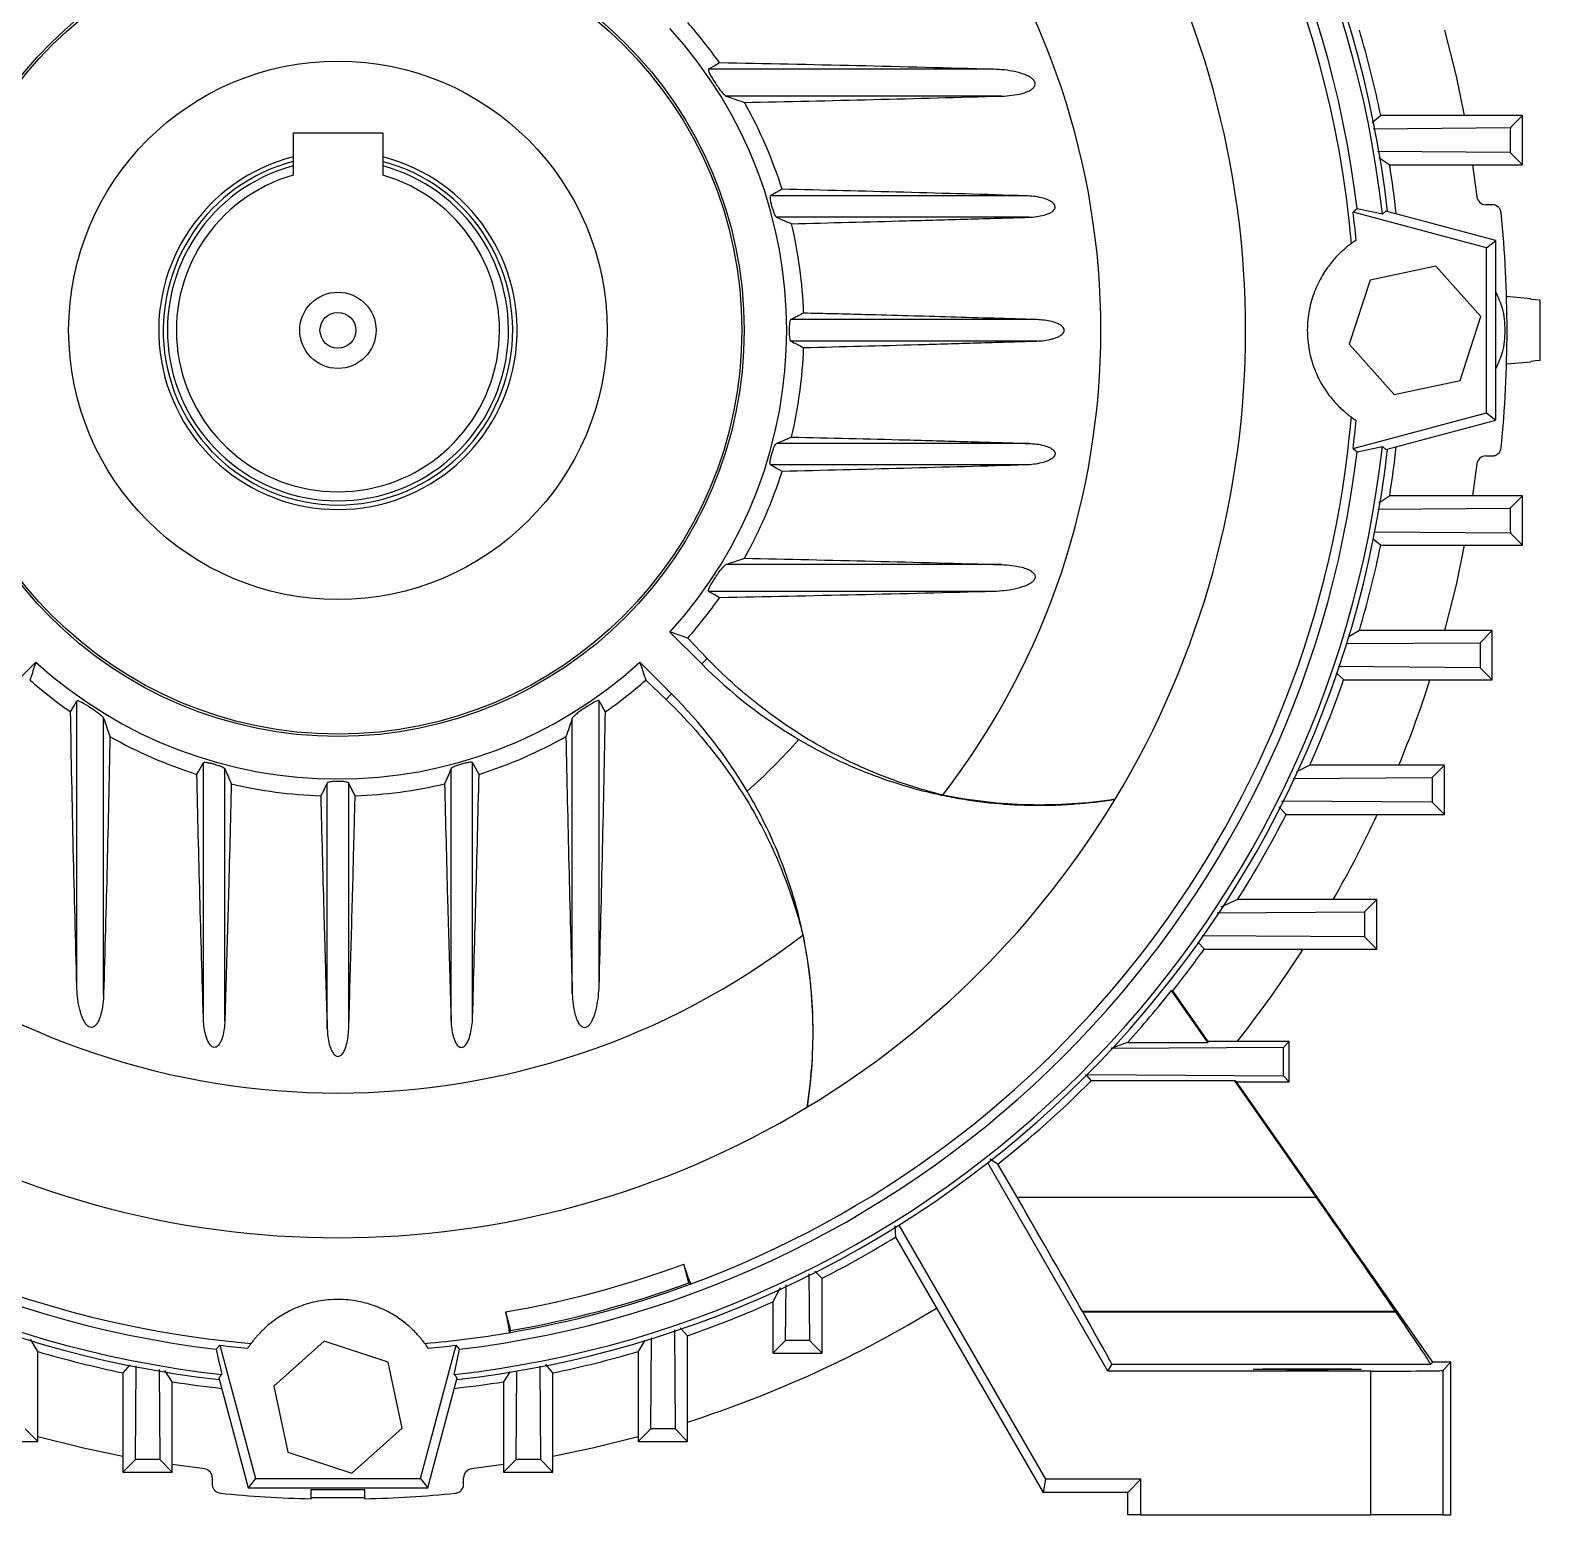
# Model space of a CAD drawing. Extents: x 49 to 1992, y 36 to 1202.
# Drawn here: x 808.8 to 977, y 460.3 to 625.8 of the extents above; entities that cross this region are included whole.
import ezdxf

# ---------------------------------------------------------------- set-up
doc = ezdxf.new("R2010")
doc.units = 0
doc.layers.get('0').update_dxf_attribs({"linetype": 'CONTINUOUS'})

msp = doc.modelspace()

# ---------------------------------------------------------------- linework, layer by layer
at = {"color": 7, "linetype": 'CONTINUOUS'}
for p, q in [((916.13, 621.44), (884.35, 621.44)), ((917, 618.45), (886.29, 618.45)), ((959.24, 616.3), (958.28, 615.47)), ((975.03, 616.3), (959.24, 616.3)), ((973.68, 614.94), (975.03, 616.3)), ((975.03, 610.8), (975.03, 616.3)), ((838.06, 614.35), (848.06, 614.35)), ((838.06, 614.35), (838.06, 609.64)), ((848.06, 614.35), (848.06, 609.64)), ((958.4, 614.82), (973.68, 614.94)), ((973.67, 612.16), (958.88, 612.27)), ((959.01, 611.61), (960.24, 610.8)), ((960.24, 610.8), (975.03, 610.8)), ((969.47, 610.8), (969.94, 607.23)), ((973.67, 612.16), (975.03, 610.8)), ((919.69, 607.34), (891.24, 607.34)), ((956.62, 605.9), (956.17, 605.52)), ((971.01, 601.54), (956.17, 605.52)), ((959.81, 605.63), (959.42, 605.3)), ((972.06, 602.35), (959.81, 605.63)), ((971.66, 606.35), (970.94, 606.35)), ((920.02, 604.95), (891.92, 604.95)), ((971.01, 601.54), (972.06, 602.35)), ((972.06, 582.35), (972.06, 602.35)), ((971.01, 583.15), (971.01, 601.54)), ((965.39, 599.48), (958.05, 597.93)), ((970.41, 593.9), (965.39, 599.48)), ((958.05, 597.93), (955.72, 590.8)), ((975.96, 595.86), (973.26, 596.1)), ((973.26, 596.1), (973.26, 595.96)), ((975.96, 595.86), (975.96, 595.8)), ((976.96, 595.71), (976.96, 588.98)), ((968.08, 586.76), (970.41, 593.9)), ((920.91, 593.54), (893.51, 593.54)), ((920.91, 591.15), (893.51, 591.15)), ((955.72, 590.8), (960.73, 585.21)), ((973.26, 588.6), (975.96, 588.83)), ((973.26, 588.74), (973.26, 588.6)), ((975.96, 588.89), (975.96, 588.83)), ((960.73, 585.21), (968.08, 586.76)), ((956.17, 579.17), (971.01, 583.15)), ((959.81, 579.06), (972.06, 582.35)), ((971.01, 583.15), (972.06, 582.35)), ((920.02, 579.74), (891.92, 579.74)), ((956.17, 579.17), (956.62, 578.79)), ((959.42, 579.39), (959.81, 579.06)), ((919.69, 577.35), (891.24, 577.35)), ((969.94, 577.46), (969.47, 573.9)), ((970.94, 578.35), (971.66, 578.35)), ((960.24, 573.9), (959.01, 573.09)), ((975.03, 573.9), (960.24, 573.9)), ((973.67, 572.53), (975.03, 573.9)), ((975.03, 568.4), (975.03, 573.9)), ((958.92, 572.42), (973.67, 572.53)), ((958.41, 569.11), (959.24, 568.4)), ((973.68, 569.76), (958.55, 569.87)), ((973.68, 569.76), (975.03, 568.4)), ((959.24, 568.4), (975.03, 568.4)), ((917, 566.24), (886.29, 566.24)), ((916.13, 563.25), (884.35, 563.25)), ((880.05, 558.71), (883.59, 555.17)), ((956.87, 558.9), (955.6, 558.15)), ((971.66, 558.9), (956.87, 558.9)), ((970.3, 557.53), (971.66, 558.9)), ((971.66, 553.4), (971.66, 558.9)), ((884.21, 555.79), (882.04, 558.06)), ((955.42, 557.43), (970.3, 557.53)), ((809.42, 555.36), (805.89, 551.82)), ((880.24, 551.82), (876.7, 555.36)), ((883.59, 555.17), (884.21, 555.79)), ((877.35, 553.36), (879.62, 551.2)), ((954.26, 554.19), (955.11, 553.4)), ((970.3, 554.75), (954.51, 554.87)), ((955.11, 553.4), (971.66, 553.4)), ((970.3, 554.75), (971.66, 553.4)), ((880.24, 551.82), (879.62, 551.2)), ((813.97, 519.28), (813.97, 551.06)), ((872.16, 519.28), (872.16, 551.06)), ((816.96, 518.41), (816.96, 549.11)), ((869.17, 518.41), (869.17, 549.11)), ((828.07, 515.72), (828.07, 544.17)), ((830.46, 515.39), (830.46, 543.49)), ((855.67, 515.39), (855.67, 543.49)), ((858.06, 515.72), (858.06, 544.17)), ((951.34, 543.9), (949.86, 543.13)), ((966.34, 543.9), (951.34, 543.9)), ((964.97, 542.53), (966.34, 543.9)), ((966.34, 538.4), (966.34, 543.9)), ((841.87, 514.5), (841.87, 541.9)), ((844.26, 514.5), (844.26, 541.9)), ((949.5, 542.42), (964.97, 542.53)), ((947.88, 539.23), (948.7, 538.4)), ((964.98, 539.75), (948.2, 539.87)), ((948.7, 538.4), (966.34, 538.4)), ((964.98, 539.75), (966.34, 538.4)), ((943.29, 528.9), (941.43, 528.07)), ((958.8, 528.9), (943.29, 528.9)), ((957.43, 527.53), (958.8, 528.9)), ((958.8, 523.4), (958.8, 528.9)), ((941.01, 527.42), (957.43, 527.53)), ((957.44, 524.75), (939.34, 524.87)), ((957.44, 524.75), (958.8, 523.4)), ((938.88, 524.16), (939.59, 523.4)), ((939.59, 523.4), (958.8, 523.4)), ((936.08, 518.74), (935.93, 518.77)), ((939.98, 512.99), (935.93, 518.77)), ((940.03, 513.1), (936.08, 518.74)), ((931.04, 512.99), (939.98, 512.99)), ((939.98, 512.99), (940.03, 513.1)), ((949.05, 513.1), (940.03, 513.1)), ((948.4, 512.44), (949.05, 513.1)), ((949.05, 508.6), (949.05, 513.1)), ((948.4, 512.44), (929.33, 512.3)), ((948.4, 509.25), (948.4, 512.44)), ((926.56, 509.41), (948.4, 509.25)), ((942.98, 508.7), (926.97, 508.7)), ((943.18, 508.6), (942.98, 508.7)), ((952.06, 495.73), (942.98, 508.7)), ((943.18, 508.6), (949.05, 508.6)), ((965.06, 477.35), (943.18, 508.6)), ((948.4, 509.25), (949.05, 508.6)), ((928.85, 476.36), (915.45, 499.56)), ((916.58, 499.43), (915.7, 499.98)), ((918.72, 495.73), (916.58, 499.43)), ((918.72, 495.73), (952.06, 495.73)), ((905.11, 492.55), (905.19, 491.3)), ((905.19, 491.3), (921.62, 462.85)), ((905.56, 492.63), (921.9, 464.32)), ((882.16, 486.2), (881.6, 488.28)), ((882.16, 486.2), (882.41, 486.07)), ((895.54, 487.19), (895.59, 479.77)), ((897.01, 486.7), (896.2, 487.51)), ((897.01, 478.35), (897.01, 486.7)), ((892.33, 485.65), (891.51, 484.07)), ((892.94, 479.78), (892.98, 485.97)), ((861.72, 482.96), (862.28, 480.88)), ((891.51, 484.07), (891.51, 478.35)), ((926.03, 482.97), (926.01, 483)), ((960.89, 483), (926.01, 483)), ((926.03, 482.97), (960.91, 482.97)), ((960.89, 483), (960.91, 482.97)), ((882.01, 480.3), (881.18, 481.19)), ((809.61, 478.54), (808.8, 479.91)), ((841.51, 479.69), (835.93, 474.68)), ((848.65, 477.36), (841.51, 479.69)), ((862.28, 480.88), (862.12, 480.64)), ((877.26, 479.81), (876.51, 478.54)), ((877.91, 469.93), (877.98, 480.07)), ((880.54, 480.96), (880.62, 469.92)), ((882.01, 468.53), (882.01, 480.3)), ((892.94, 479.78), (891.51, 478.35)), ((895.59, 479.77), (897.01, 478.35)), ((809.61, 468.53), (809.61, 478.54)), ((829.89, 479.24), (829.5, 478.79)), ((829.89, 479.24), (833.87, 464.39)), ((852.26, 464.39), (856.23, 479.24)), ((856.62, 478.79), (856.23, 479.24)), ((876.51, 478.54), (876.51, 468.53)), ((891.51, 478.35), (897.01, 478.35)), ((819.89, 477.07), (819.11, 476.17)), ((819.11, 476.17), (819.11, 465.1)), ((820.51, 466.5), (820.58, 476.96)), ((823.14, 476.54), (823.21, 466.5)), ((824.61, 475.17), (823.78, 476.43)), ((830.11, 475.98), (829.78, 475.6)), ((850.2, 470.02), (848.65, 477.36)), ((856.35, 475.6), (856.01, 475.98)), ((862.26, 476.3), (861.51, 475.17)), ((862.91, 466.5), (862.98, 476.39)), ((865.54, 476.93), (865.62, 466.5)), ((867.01, 476.17), (866.22, 477.09)), ((867.01, 465.1), (867.01, 476.17)), ((928.85, 476.36), (929.28, 477.11)), ((958.15, 476.36), (928.85, 476.36)), ((964.79, 477.11), (929.28, 477.11)), ((958.15, 460.35), (958.15, 476.36)), ((964.79, 477.11), (965.06, 477.35)), ((967.06, 477.35), (965.06, 477.35)), ((966.15, 476.43), (967.06, 477.35)), ((966.15, 476.43), (966.15, 460.35)), ((967.06, 460.35), (967.06, 477.35)), ((824.61, 465.1), (824.61, 475.17)), ((829.78, 475.6), (833.06, 463.35)), ((835.93, 474.68), (837.48, 467.33)), ((853.06, 463.35), (856.35, 475.6)), ((861.51, 475.17), (861.51, 465.1)), ((808.21, 469.93), (809.61, 468.53)), ((844.61, 465), (850.2, 470.02)), ((877.91, 469.93), (876.51, 468.53)), ((880.62, 469.92), (882.01, 468.53)), ((804.11, 468.53), (809.61, 468.53)), ((876.51, 468.53), (882.01, 468.53)), ((820.51, 466.5), (819.11, 465.1)), ((823.21, 466.5), (824.61, 465.1)), ((828.18, 465.47), (824.61, 465.94)), ((837.48, 467.33), (844.61, 465)), ((861.51, 465.94), (857.95, 465.47)), ((862.91, 466.5), (861.51, 465.1)), ((865.62, 466.5), (867.01, 465.1)), ((819.11, 465.1), (824.61, 465.1)), ((829.06, 464.47), (829.06, 463.75)), ((833.87, 464.39), (833.06, 463.35)), ((833.87, 464.39), (852.26, 464.39)), ((852.26, 464.39), (853.06, 463.35)), ((857.06, 463.75), (857.06, 464.47)), ((861.51, 465.1), (867.01, 465.1)), ((921.9, 464.32), (921.62, 462.85)), ((932.53, 464.32), (921.9, 464.32)), ((932.53, 464.32), (931.06, 462.85)), ((932.53, 460.35), (932.53, 464.32)), ((833.06, 463.35), (853.06, 463.35)), ((840.06, 463.15), (846.06, 463.15)), ((840.06, 462.13), (840.06, 463.15)), ((846.06, 462.13), (846.06, 463.15)), ((931.06, 462.85), (921.62, 462.85)), ((931.06, 460.35), (931.06, 462.85)), ((932.53, 460.35), (931.06, 460.35)), ((932.53, 460.35), (958.15, 460.35)), ((966.15, 460.35), (958.15, 460.35)), ((966.15, 460.35), (967.06, 460.35))]:
    msp.add_line(p, q, dxfattribs=at)
at = {"color": 7, "linetype": 'CONTINUOUS', "flags": 128}
for points in [[(966.35, 625.8), (967.63, 620.69), (968.55, 616.3)], [(885.58, 622.14), (884.96, 621.79), (884.35, 621.44)], [(892.54, 608.07), (892.22, 607.88), (891.89, 607.7), (891.24, 607.34)], [(976.96, 595.71), (976.47, 595.75), (975.96, 595.8)], [(976.96, 588.98), (976.47, 588.94), (975.96, 588.89)], [(892.54, 576.63), (892.22, 576.81), (891.89, 576.99), (891.24, 577.35)], [(968.55, 568.4), (967.63, 564), (966.35, 558.9)], [(885.58, 562.55), (884.96, 562.9), (884.35, 563.25)], [(813.27, 549.83), (813.62, 550.45), (813.97, 551.06)], [(872.86, 549.83), (872.51, 550.45), (872.16, 551.06)], [(827.34, 542.87), (827.52, 543.19), (827.7, 543.52), (828.07, 544.17)], [(858.78, 542.87), (858.6, 543.19), (858.42, 543.52), (858.06, 544.17)], [(926.34, 509.41), (926.49, 509.25), (926.97, 508.7)], [(819.11, 466.86), (814.72, 467.78), (809.61, 469.05)], [(876.51, 469.05), (871.41, 467.78), (867.01, 466.86)]]:
    msp.add_lwpolyline(points, dxfattribs=at)
at = {"color": 7, "linetype": 'CONTINUOUS'}
for radius in [45.26, 45, 30, 4.25, 2]:
    msp.add_circle((843.06, 592.35), radius, dxfattribs=at)
for centre, radius, start, end in [((843.06, 592.35), 117.68, 96.4559, 173.5441), ((843.06, 592.35), 117.08, 96.3514, 173.6486), ((843.06, 592.35), 117.08, 6.3514, 83.6486), ((843.06, 592.35), 117.68, 6.4559, 83.5441), ((843.06, 592.35), 114.36, 96.8084, 173.1916), ((843.06, 592.35), 113.32, 4.9002, 85.0998), ((843.06, 592.35), 114.36, 6.8084, 83.1916), ((843.06, 592.35), 101.13, 328.8855, 31.1145), ((843.06, 592.35), 85, 322.456, 37.544), ((843.06, 592.35), 50, 317.7154, 42.2846), ((843.06, 592.35), 51.92, 35.0225, 41.3342), ((843.06, 592.35), 118.62, 11.6483, 16.3791), ((843.06, 592.35), 51.92, 17.6242, 29.2947), ((843.06, 592.35), 19.97, 104.496, 75.504), ((843.06, 592.35), 19.47, 104.8767, 74.8322), ((843.06, 592.35), 19, 105.2575, 74.7425), ((843.06, 592.35), 118.62, 6.2781, 8.948), ((843.06, 592.35), 18, 106.1276, 73.8724), ((970.94, 607.35), 1, 186.6904, 270), ((843.06, 592.35), 113.87, 5.059, 6.6429), ((843.06, 592.35), 51.92, 2.1156, 13.2308), ((843.06, 592.35), 130.25, 354.2274, 5.7726), ((843.06, 592.35), 51.92, 346.7692, 357.8844), ((843.06, 592.35), 113.32, 184.9002, 265.0998), ((843.06, 592.35), 113.32, 290.3164, 355.0998), ((843.06, 592.35), 113.87, 353.3571, 354.941), ((843.06, 592.35), 117.68, 186.4559, 263.5441), ((843.06, 592.35), 117.08, 186.3514, 263.6486), ((843.06, 592.35), 114.36, 186.8084, 263.1916), ((843.06, 592.35), 117.08, 276.3514, 353.6486), ((843.06, 592.35), 117.68, 276.4559, 353.5441), ((843.06, 592.35), 114.36, 276.8084, 353.1916), ((843.06, 592.35), 118.62, 351.052, 353.7219), ((970.94, 577.35), 1, 90, 173.3096), ((843.06, 592.35), 51.92, 330.7053, 342.3758), ((843.06, 592.35), 118.62, 343.6209, 348.3517), ((843.06, 592.35), 51.92, 318.6658, 324.9775), ((843.06, 592.35), 50, 227.7154, 312.2846), ((922.57, 594.15), 55.13, 225, 239.3006), ((843.06, 592.35), 51.92, 228.6658, 234.9775), ((843.06, 592.35), 51.92, 305.0225, 311.3342), ((843.06, 592.35), 118.62, 335.8928, 340.8309), ((843.06, 592.35), 127.75, 337.7124, 342.2483), ((841.25, 512.84), 55.13, 30.6994, 45), ((843.06, 592.35), 51.92, 240.7053, 252.3758), ((843.06, 592.35), 51.92, 287.6242, 299.2947), ((843.06, 592.35), 68.68, 311.5968, 318.4032), ((843.06, 592.35), 51.92, 256.7692, 267.8844), ((843.06, 592.35), 51.92, 272.1156, 283.2308), ((843.06, 592.35), 101.13, 301.1145, 328.8855), ((843.06, 592.35), 118.62, 327.663, 332.9472), ((843.06, 592.35), 127.75, 330.2199, 335.0195), ((843.06, 592.35), 85, 232.456, 307.544), ((843.06, 592.35), 118.62, 321.6437, 324.4605), ((843.06, 592.35), 127.75, 321.6581, 327.335), ((843.06, 592.35), 118.48, 317.9509, 321.611), ((843.06, 592.35), 118.48, 308.3531, 315.0913), ((843.06, 592.35), 101.13, 238.8855, 301.1145), ((843.06, 592.35), 118.62, 297.0528, 301.5855), ((843.06, 592.35), 110.97, 279.6791, 290.3209), ((843.06, 592.35), 113.32, 279.6836, 290.3164), ((843.06, 592.35), 113.11, 279.7802, 290.2198), ((843.06, 592.35), 118.62, 289.1691, 294.1072), ((843.06, 592.35), 127.75, 287.7517, 301.4722), ((843.06, 592.35), 113.32, 274.9002, 279.6836), ((843.06, 592.35), 118.62, 253.6209, 258.3517), ((843.06, 592.35), 113.87, 263.3571, 264.941), ((843.06, 592.35), 113.87, 275.059, 276.6429), ((843.06, 592.35), 118.62, 281.6483, 286.3791), ((843.06, 592.35), 118.62, 261.052, 263.7219), ((843.06, 592.35), 118.62, 276.2781, 278.948), ((828.06, 464.47), 1, 0, 83.3096), ((858.06, 464.47), 1, 96.6904, 180), ((843.06, 592.35), 130.25, 264.2274, 268.6802), ((843.06, 592.35), 130.25, 271.3198, 275.7726)]:
    msp.add_arc(centre, radius, start, end, dxfattribs=at)
for centre, major_axis, ratio, start_param, end_param in [((918.54, 495.73), (-10.39, 18), 0.007558, 3.922627, 4.708025), ((951.77, 495.73), (-12.61, 18), 0.010723, 3.919482, 4.70488), ((917.73, 497.11), (-11.55, 20), 0.007558, 3.145956, 3.922627), ((950.79, 497.11), (-14.01, 20), 0.010723, 3.14281, 3.919482), ((958.15, 476.43), (8, 0), 0.008727, 4.712389, 6.274459)]:
    msp.add_ellipse(centre, major_axis=major_axis, ratio=ratio, start_param=start_param, end_param=end_param, dxfattribs=at)
msp.add_ellipse((951.06, 476.57), major_axis=(6, 0), ratio=0.008727, dxfattribs=at)
for points, knots in [([(884.35, 621.44), (884.33, 621.43), (884.33, 621.41), (884.33, 621.35), (884.33, 621.31), (884.36, 621.22), (884.38, 621.16), (884.44, 621.03), (884.47, 620.96), (884.67, 620.59), (884.89, 620.23), (885.23, 619.71), (885.34, 619.54), (885.57, 619.23), (885.68, 619.08), (885.9, 618.81), (886, 618.7), (886.13, 618.57), (886.17, 618.53), (886.24, 618.48), (886.27, 618.46), (886.29, 618.45)], [0, 0, 0, 0, 0.0625, 0.0625, 0.125, 0.125, 0.1875, 0.1875, 0.25, 0.25, 0.5, 0.5, 0.625, 0.625, 0.75, 0.75, 0.875, 0.875, 0.9375, 0.9375, 1, 1, 1, 1]), ([(916.13, 621.44), (911.05, 621.58), (905.97, 621.71), (895.79, 621.95), (890.69, 622.05), (885.58, 622.14)], [0, 0, 0, 0, 0.5, 0.5, 1, 1, 1, 1]), ([(917, 618.45), (917.38, 618.46), (917.77, 618.49), (918.53, 618.59), (918.9, 618.65), (919.46, 618.8), (919.64, 618.86), (920.01, 619.01), (920.18, 619.09), (920.42, 619.26), (920.5, 619.32), (920.63, 619.47), (920.69, 619.55), (920.75, 619.74), (920.76, 619.85), (920.71, 620.05), (920.65, 620.14), (920.53, 620.29), (920.45, 620.36), (920.29, 620.49), (920.21, 620.54), (919.95, 620.69), (919.77, 620.77), (919.22, 620.99), (918.84, 621.09), (918.07, 621.26), (917.69, 621.32), (916.91, 621.4), (916.52, 621.43), (916.13, 621.44)], [0, 0, 0, 0, 0.125, 0.125, 0.25, 0.25, 0.3125, 0.3125, 0.375, 0.375, 0.40625, 0.40625, 0.4375, 0.4375, 0.46875, 0.46875, 0.5, 0.5, 0.53125, 0.53125, 0.5625, 0.5625, 0.625, 0.625, 0.75, 0.75, 0.875, 0.875, 1, 1, 1, 1]), ([(886.29, 618.45), (886.64, 618.34), (886.98, 618.22), (887.32, 618.1), (887.66, 617.98), (888, 617.87), (888.34, 617.75)], [0, 0, 0, 0, 0.004148633, 0.004148633, 0.004148633, 0.008297319, 0.008297319, 0.008297319, 0.008297319]), ([(888.34, 617.75), (893.13, 617.84), (897.91, 617.95), (907.46, 618.19), (912.23, 618.32), (917, 618.45)], [0, 0, 0, 0, 0.5, 0.5, 1, 1, 1, 1]), ([(891.24, 607.34), (891.22, 607.33), (891.2, 607.29), (891.19, 607.15), (891.2, 607.05), (891.23, 606.83), (891.26, 606.69), (891.32, 606.41), (891.36, 606.27), (891.44, 605.97), (891.49, 605.83), (891.58, 605.56), (891.63, 605.44), (891.77, 605.12), (891.86, 604.98), (891.92, 604.95)], [0, 0, 0, 0, 0.125, 0.125, 0.25, 0.25, 0.375, 0.375, 0.5, 0.5, 0.625, 0.625, 0.75, 0.75, 1, 1, 1, 1]), ([(919.69, 607.34), (915.17, 607.48), (910.65, 607.61), (901.6, 607.85), (897.07, 607.96), (892.54, 608.07)], [0, 0, 0, 0, 0.5, 0.5, 1, 1, 1, 1]), ([(920.02, 604.95), (920.31, 604.96), (920.6, 604.98), (921.17, 605.06), (921.45, 605.11), (921.87, 605.22), (922, 605.27), (922.28, 605.37), (922.41, 605.43), (922.6, 605.55), (922.66, 605.59), (922.77, 605.69), (922.83, 605.74), (922.91, 605.86), (922.95, 605.93), (922.98, 606.08), (922.97, 606.16), (922.92, 606.31), (922.88, 606.38), (922.78, 606.49), (922.73, 606.55), (922.55, 606.69), (922.42, 606.76), (922.01, 606.96), (921.73, 607.05), (921.16, 607.19), (920.87, 607.24), (920.28, 607.31), (919.99, 607.33), (919.69, 607.34)], [0, 0, 0, 0, 0.125, 0.125, 0.25, 0.25, 0.3125, 0.3125, 0.375, 0.375, 0.40625, 0.40625, 0.4375, 0.4375, 0.46875, 0.46875, 0.5, 0.5, 0.53125, 0.53125, 0.5625, 0.5625, 0.625, 0.625, 0.75, 0.75, 0.875, 0.875, 1, 1, 1, 1]), ([(972.65, 605.45), (972.64, 605.57), (972.6, 605.69), (972.49, 605.91), (972.42, 606.01), (972.15, 606.25), (971.9, 606.35), (971.66, 606.35)], [0, 0, 0, 0, 0.25, 0.25, 0.5, 0.5, 1, 1, 1, 1]), ([(891.92, 604.95), (892.2, 604.83), (892.48, 604.71), (892.76, 604.59), (892.9, 604.53), (893.04, 604.47), (893.18, 604.41), (893.32, 604.35), (893.46, 604.29), (893.6, 604.23)], [0, 0, 0, 0, 0.004234963, 0.004234963, 0.004234963, 0.006352448, 0.006352448, 0.006352448, 0.008469934, 0.008469934, 0.008469934, 0.008469934]), ([(893.6, 604.23), (895.73, 604.28), (897.86, 604.33), (899.98, 604.39), (902.11, 604.44), (904.24, 604.5), (906.36, 604.56), (908.64, 604.62), (910.92, 604.68), (913.19, 604.75), (915.47, 604.81), (917.74, 604.88), (920.02, 604.95)], [0, 0, 0, 0, 0.00660195, 0.00660195, 0.00660195, 0.01320391, 0.01320391, 0.01320391, 0.02026936, 0.02026936, 0.02026936, 0.02733484, 0.02733484, 0.02733484, 0.02733484]), ([(955.97, 602.03), (955.93, 602), (955.85, 601.94), (955.6, 601.75), (955.44, 601.62), (955.13, 601.35), (955.02, 601.25), (954.78, 601.03), (954.65, 600.91), (954.38, 600.64), (954.24, 600.49), (953.95, 600.16), (953.8, 599.97), (953.33, 599.38), (953.01, 598.93), (952.55, 598.15), (952.4, 597.87), (952.12, 597.28), (951.99, 596.98), (951.74, 596.34), (951.63, 596.01), (951.43, 595.32), (951.35, 594.96), (951.14, 593.88), (951.06, 593.13), (951.06, 591.61), (951.13, 590.86), (951.33, 589.77), (951.42, 589.41), (951.62, 588.72), (951.73, 588.39), (951.97, 587.75), (952.11, 587.44), (952.39, 586.85), (952.54, 586.57), (952.84, 586.05), (953, 585.8), (953.31, 585.34), (953.47, 585.13), (953.94, 584.53), (954.24, 584.21), (954.65, 583.79), (954.77, 583.67), (955.01, 583.44), (955.13, 583.34), (955.43, 583.08), (955.6, 582.95), (955.85, 582.75), (955.93, 582.69), (955.97, 582.67)], [0, 0, 0, 0, 0.0625, 0.0625, 0.125, 0.125, 0.15625, 0.15625, 0.1875, 0.1875, 0.21875, 0.21875, 0.25, 0.25, 0.3125, 0.3125, 0.34375, 0.34375, 0.375, 0.375, 0.40625, 0.40625, 0.4375, 0.4375, 0.5, 0.5, 0.5625, 0.5625, 0.59375, 0.59375, 0.625, 0.625, 0.65625, 0.65625, 0.6875, 0.6875, 0.71875, 0.71875, 0.75, 0.75, 0.8125, 0.8125, 0.84375, 0.84375, 0.875, 0.875, 0.9375, 0.9375, 1, 1, 1, 1]), ([(972.06, 596.6), (972.32, 596.01), (972.92, 594.66), (973.14, 592.35), (972.92, 590.03), (972.32, 588.68), (972.06, 588.1)], [0, 0, 0, 0, 0.218005, 0.5, 0.781995, 1, 1, 1, 1]), ([(894.94, 594.26), (894.7, 594.14), (894.47, 594.02), (894.23, 593.9), (893.99, 593.78), (893.75, 593.66), (893.51, 593.54)], [0, 0, 0, 0, 0.004206289, 0.004206289, 0.004206289, 0.00841258, 0.00841258, 0.00841258, 0.00841258]), ([(920.91, 593.54), (919.31, 593.59), (917.72, 593.64), (916.13, 593.69), (914.53, 593.73), (912.94, 593.78), (911.35, 593.83), (909.75, 593.87), (908.16, 593.92), (906.57, 593.96), (904.97, 594), (903.38, 594.05), (901.79, 594.09), (899.51, 594.15), (897.22, 594.21), (894.94, 594.26)], [0, 0, 0, 0, 0.00495025, 0.00495025, 0.00495025, 0.00990049, 0.00990049, 0.00990049, 0.01485074, 0.01485074, 0.01485074, 0.01980098, 0.01980098, 0.01980098, 0.02688879, 0.02688879, 0.02688879, 0.02688879]), ([(893.51, 593.54), (893.48, 593.53), (893.46, 593.49), (893.41, 593.36), (893.39, 593.27), (893.36, 593.05), (893.35, 592.92), (893.33, 592.65), (893.33, 592.5), (893.33, 592.2), (893.33, 592.05), (893.35, 591.77), (893.36, 591.64), (893.39, 591.42), (893.41, 591.33), (893.46, 591.2), (893.48, 591.16), (893.51, 591.15)], [0, 0, 0, 0, 0.125, 0.125, 0.25, 0.25, 0.375, 0.375, 0.5, 0.5, 0.625, 0.625, 0.75, 0.75, 0.875, 0.875, 1, 1, 1, 1]), ([(920.91, 591.15), (921.2, 591.16), (921.48, 591.18), (922.05, 591.26), (922.33, 591.31), (922.75, 591.42), (922.88, 591.46), (923.16, 591.56), (923.29, 591.62), (923.55, 591.76), (923.67, 591.84), (923.83, 592), (923.88, 592.06), (923.95, 592.19), (923.97, 592.26), (923.97, 592.42), (923.95, 592.49), (923.89, 592.63), (923.84, 592.69), (923.69, 592.85), (923.56, 592.93), (923.18, 593.14), (922.9, 593.24), (922.34, 593.39), (922.06, 593.44), (921.48, 593.51), (921.2, 593.53), (920.91, 593.54)], [0, 0, 0, 0, 0.125, 0.125, 0.25, 0.25, 0.3125, 0.3125, 0.375, 0.375, 0.4375, 0.4375, 0.46875, 0.46875, 0.5, 0.5, 0.53125, 0.53125, 0.5625, 0.5625, 0.625, 0.625, 0.75, 0.75, 0.875, 0.875, 1, 1, 1, 1]), ([(893.51, 591.15), (893.75, 591.03), (893.99, 590.91), (894.23, 590.79), (894.47, 590.67), (894.7, 590.55), (894.94, 590.43)], [0, 0, 0, 0, 0.004206289, 0.004206289, 0.004206289, 0.00841258, 0.00841258, 0.00841258, 0.00841258]), ([(894.94, 590.43), (897.07, 590.48), (899.19, 590.54), (901.32, 590.59), (903.44, 590.65), (905.57, 590.7), (907.69, 590.76), (909.9, 590.82), (912.1, 590.89), (914.3, 590.95), (916.5, 591.02), (918.71, 591.08), (920.91, 591.15)], [0, 0, 0, 0, 0.00660195, 0.00660195, 0.00660195, 0.0132039, 0.0132039, 0.0132039, 0.02004634, 0.02004634, 0.02004634, 0.02688879, 0.02688879, 0.02688879, 0.02688879]), ([(891.92, 579.74), (892.2, 579.86), (892.48, 579.98), (892.76, 580.1), (892.9, 580.16), (893.04, 580.22), (893.18, 580.28), (893.32, 580.34), (893.46, 580.4), (893.6, 580.46)], [0, 0, 0, 0, 0.004234963, 0.004234963, 0.004234963, 0.006352448, 0.006352448, 0.006352448, 0.008469934, 0.008469934, 0.008469934, 0.008469934]), ([(893.6, 580.46), (895.73, 580.41), (897.86, 580.36), (899.98, 580.31), (902.11, 580.25), (904.24, 580.2), (906.36, 580.14), (908.64, 580.08), (910.92, 580.01), (913.19, 579.95), (915.47, 579.88), (917.74, 579.81), (920.02, 579.74)], [0, 0, 0, 0, 0.00660195, 0.00660195, 0.00660195, 0.01320391, 0.01320391, 0.01320391, 0.02026936, 0.02026936, 0.02026936, 0.02733484, 0.02733484, 0.02733484, 0.02733484]), ([(891.24, 577.35), (891.22, 577.36), (891.2, 577.41), (891.19, 577.54), (891.2, 577.64), (891.23, 577.87), (891.26, 578), (891.32, 578.28), (891.36, 578.43), (891.44, 578.72), (891.49, 578.87), (891.58, 579.13), (891.63, 579.26), (891.77, 579.58), (891.86, 579.72), (891.92, 579.74)], [0, 0, 0, 0, 0.125, 0.125, 0.25, 0.25, 0.375, 0.375, 0.5, 0.5, 0.625, 0.625, 0.75, 0.75, 1, 1, 1, 1]), ([(920.02, 579.74), (920.31, 579.73), (920.6, 579.71), (921.17, 579.64), (921.45, 579.59), (921.87, 579.47), (922, 579.43), (922.28, 579.32), (922.41, 579.26), (922.6, 579.14), (922.66, 579.1), (922.77, 579.01), (922.83, 578.95), (922.91, 578.83), (922.95, 578.76), (922.98, 578.61), (922.97, 578.53), (922.92, 578.38), (922.88, 578.32), (922.78, 578.2), (922.73, 578.15), (922.55, 578.01), (922.42, 577.93), (922.01, 577.74), (921.73, 577.65), (921.16, 577.51), (920.87, 577.45), (920.28, 577.38), (919.99, 577.36), (919.69, 577.35)], [0, 0, 0, 0, 0.125, 0.125, 0.25, 0.25, 0.3125, 0.3125, 0.375, 0.375, 0.40625, 0.40625, 0.4375, 0.4375, 0.46875, 0.46875, 0.5, 0.5, 0.53125, 0.53125, 0.5625, 0.5625, 0.625, 0.625, 0.75, 0.75, 0.875, 0.875, 1, 1, 1, 1]), ([(971.66, 578.35), (971.78, 578.35), (971.9, 578.37), (972.13, 578.46), (972.24, 578.52), (972.51, 578.77), (972.63, 579), (972.65, 579.25)], [0, 0, 0, 0, 0.25, 0.25, 0.5, 0.5, 1, 1, 1, 1]), ([(919.69, 577.35), (915.17, 577.21), (910.65, 577.09), (901.6, 576.84), (897.07, 576.73), (892.54, 576.63)], [0, 0, 0, 0, 0.5, 0.5, 1, 1, 1, 1]), ([(886.29, 566.24), (886.64, 566.36), (886.98, 566.48), (887.32, 566.59), (887.66, 566.71), (888, 566.83), (888.34, 566.94)], [0, 0, 0, 0, 0.004148633, 0.004148633, 0.004148633, 0.008297319, 0.008297319, 0.008297319, 0.008297319]), ([(888.34, 566.94), (893.13, 566.85), (897.91, 566.74), (907.46, 566.51), (912.23, 566.38), (917, 566.24)], [0, 0, 0, 0, 0.5, 0.5, 1, 1, 1, 1]), ([(884.35, 563.25), (884.33, 563.26), (884.33, 563.28), (884.33, 563.34), (884.33, 563.38), (884.36, 563.48), (884.38, 563.54), (884.44, 563.66), (884.47, 563.73), (884.67, 564.11), (884.89, 564.47), (885.23, 564.98), (885.34, 565.15), (885.57, 565.47), (885.68, 565.62), (885.9, 565.88), (886, 565.99), (886.13, 566.12), (886.17, 566.16), (886.24, 566.21), (886.27, 566.23), (886.29, 566.24)], [0, 0, 0, 0, 0.0625, 0.0625, 0.125, 0.125, 0.1875, 0.1875, 0.25, 0.25, 0.5, 0.5, 0.625, 0.625, 0.75, 0.75, 0.875, 0.875, 0.9375, 0.9375, 1, 1, 1, 1]), ([(917, 566.24), (917.38, 566.23), (917.77, 566.2), (918.53, 566.11), (918.9, 566.04), (919.46, 565.89), (919.64, 565.83), (920.01, 565.69), (920.18, 565.6), (920.42, 565.43), (920.5, 565.37), (920.63, 565.23), (920.69, 565.14), (920.75, 564.95), (920.76, 564.85), (920.71, 564.65), (920.65, 564.56), (920.53, 564.4), (920.45, 564.33), (920.29, 564.21), (920.21, 564.15), (919.95, 564), (919.77, 563.92), (919.22, 563.7), (918.84, 563.6), (918.07, 563.43), (917.69, 563.37), (916.91, 563.29), (916.52, 563.26), (916.13, 563.25)], [0, 0, 0, 0, 0.125, 0.125, 0.25, 0.25, 0.3125, 0.3125, 0.375, 0.375, 0.40625, 0.40625, 0.4375, 0.4375, 0.46875, 0.46875, 0.5, 0.5, 0.53125, 0.53125, 0.5625, 0.5625, 0.625, 0.625, 0.75, 0.75, 0.875, 0.875, 1, 1, 1, 1]), ([(916.13, 563.25), (911.05, 563.11), (905.97, 562.98), (895.79, 562.75), (890.69, 562.64), (885.58, 562.55)], [0, 0, 0, 0, 0.5, 0.5, 1, 1, 1, 1]), ([(882.04, 558.06), (881.47, 558.24), (880.9, 558.43), (880.33, 558.62), (880.24, 558.65), (880.14, 558.68), (880.05, 558.71)], [0.0000002, 0.0000002, 0.0000002, 0.0000002, 0.00953748, 0.00953748, 0.00953748, 0.01106502, 0.01106502, 0.01106502, 0.01106502]), ([(808.77, 553.36), (808.96, 553.94), (809.14, 554.51), (809.33, 555.08), (809.36, 555.17), (809.39, 555.26), (809.42, 555.36)], [0.0000002, 0.0000002, 0.0000002, 0.0000002, 0.00953748, 0.00953748, 0.00953748, 0.01106502, 0.01106502, 0.01106502, 0.01106502]), ([(910.46, 540.55), (907.94, 541.18), (905.5, 541.97), (900.78, 543.89), (898.49, 545), (895.19, 546.92), (894.1, 547.6), (891.98, 549.04), (890.93, 549.8), (887.89, 552.19), (885.99, 553.92), (884.21, 555.79)], [0, 0, 0, 0, 0.25, 0.25, 0.5, 0.5, 0.625, 0.625, 0.75, 0.75, 1, 1, 1, 1]), ([(813.97, 551.06), (813.98, 551.07), (814, 551.08), (814.06, 551.08), (814.1, 551.08), (814.19, 551.05), (814.25, 551.02), (814.38, 550.97), (814.45, 550.93), (814.82, 550.74), (815.18, 550.52), (815.7, 550.18), (815.86, 550.07), (816.18, 549.84), (816.33, 549.73), (816.6, 549.51), (816.71, 549.41), (816.84, 549.28), (816.87, 549.24), (816.93, 549.17), (816.95, 549.14), (816.96, 549.11)], [0, 0, 0, 0, 0.0625, 0.0625, 0.125, 0.125, 0.1875, 0.1875, 0.25, 0.25, 0.5, 0.5, 0.625, 0.625, 0.75, 0.75, 0.875, 0.875, 0.9375, 0.9375, 1, 1, 1, 1]), ([(872.16, 551.06), (872.15, 551.07), (872.13, 551.08), (872.07, 551.08), (872.03, 551.08), (871.93, 551.05), (871.87, 551.02), (871.75, 550.97), (871.68, 550.93), (871.3, 550.74), (870.94, 550.52), (870.43, 550.18), (870.26, 550.07), (869.94, 549.84), (869.79, 549.73), (869.53, 549.51), (869.42, 549.41), (869.29, 549.28), (869.25, 549.24), (869.2, 549.17), (869.18, 549.14), (869.17, 549.11)], [0, 0, 0, 0, 0.0625, 0.0625, 0.125, 0.125, 0.1875, 0.1875, 0.25, 0.25, 0.5, 0.5, 0.625, 0.625, 0.75, 0.75, 0.875, 0.875, 0.9375, 0.9375, 1, 1, 1, 1]), ([(879.62, 551.2), (881.48, 549.42), (883.19, 547.54), (886.34, 543.54), (887.78, 541.44), (889.39, 538.67), (889.7, 538.11), (890.31, 536.98), (890.61, 536.4), (891.46, 534.66), (891.98, 533.49), (893.43, 529.92), (894.23, 527.47), (894.86, 524.95)], [0, 0, 0, 0, 0.25, 0.25, 0.5, 0.5, 0.5625, 0.5625, 0.625, 0.625, 0.75, 0.75, 1, 1, 1, 1]), ([(813.97, 519.28), (813.83, 524.36), (813.7, 529.44), (813.46, 539.62), (813.36, 544.72), (813.27, 549.83)], [0, 0, 0, 0, 0.5, 0.5, 1, 1, 1, 1]), ([(816.96, 549.11), (817.07, 548.77), (817.19, 548.43), (817.31, 548.08), (817.43, 547.74), (817.54, 547.41), (817.66, 547.07)], [0, 0, 0, 0, 0.004148633, 0.004148633, 0.004148633, 0.008297319, 0.008297319, 0.008297319, 0.008297319]), ([(869.17, 549.11), (869.05, 548.77), (868.93, 548.43), (868.82, 548.08), (868.7, 547.74), (868.58, 547.41), (868.46, 547.07)], [0, 0, 0, 0, 0.004148633, 0.004148633, 0.004148633, 0.008297319, 0.008297319, 0.008297319, 0.008297319]), ([(872.16, 519.28), (872.3, 524.36), (872.43, 529.44), (872.66, 539.62), (872.77, 544.72), (872.86, 549.83)], [0, 0, 0, 0, 0.5, 0.5, 1, 1, 1, 1]), ([(817.66, 547.07), (817.56, 542.28), (817.46, 537.5), (817.22, 527.95), (817.09, 523.18), (816.96, 518.41)], [0, 0, 0, 0, 0.5, 0.5, 1, 1, 1, 1]), ([(868.46, 547.07), (868.56, 542.28), (868.67, 537.5), (868.9, 527.95), (869.03, 523.18), (869.17, 518.41)], [0, 0, 0, 0, 0.5, 0.5, 1, 1, 1, 1]), ([(894.42, 546.75), (897.12, 545.15), (899.92, 543.82), (904.25, 542.2), (905.72, 541.72), (907.96, 541.1), (908.71, 540.91), (910.21, 540.57), (910.96, 540.41), (914.7, 539.73), (917.7, 539.44), (921.46, 539.41), (922.22, 539.42), (923.72, 539.47), (924.47, 539.51), (926.7, 539.67), (928.18, 539.85), (929.65, 540.09)], [0, 0, 0, 0, 0.25, 0.25, 0.375, 0.375, 0.4375, 0.4375, 0.5, 0.5, 0.75, 0.75, 0.8125, 0.8125, 0.875, 0.875, 1, 1, 1, 1]), ([(828.07, 544.17), (828.08, 544.19), (828.12, 544.21), (828.26, 544.22), (828.35, 544.21), (828.58, 544.18), (828.71, 544.15), (828.99, 544.09), (829.14, 544.05), (829.44, 543.96), (829.58, 543.92), (829.85, 543.82), (829.97, 543.78), (830.29, 543.64), (830.43, 543.55), (830.46, 543.49)], [0, 0, 0, 0, 0.125, 0.125, 0.25, 0.25, 0.375, 0.375, 0.5, 0.5, 0.625, 0.625, 0.75, 0.75, 1, 1, 1, 1]), ([(830.46, 543.49), (830.58, 543.21), (830.7, 542.93), (830.82, 542.65), (830.88, 542.51), (830.94, 542.37), (831, 542.23), (831.06, 542.09), (831.12, 541.95), (831.18, 541.81)], [0, 0, 0, 0, 0.004234963, 0.004234963, 0.004234963, 0.006352448, 0.006352448, 0.006352448, 0.008469934, 0.008469934, 0.008469934, 0.008469934]), ([(855.67, 543.49), (855.55, 543.21), (855.43, 542.93), (855.31, 542.65), (855.25, 542.51), (855.18, 542.37), (855.12, 542.23), (855.06, 542.09), (855, 541.95), (854.94, 541.81)], [0, 0, 0, 0, 0.004234963, 0.004234963, 0.004234963, 0.006352448, 0.006352448, 0.006352448, 0.008469934, 0.008469934, 0.008469934, 0.008469934]), ([(858.06, 544.17), (858.04, 544.19), (858, 544.21), (857.86, 544.22), (857.77, 544.21), (857.54, 544.18), (857.41, 544.15), (857.13, 544.09), (856.98, 544.05), (856.69, 543.96), (856.54, 543.92), (856.28, 543.82), (856.15, 543.78), (855.83, 543.64), (855.69, 543.55), (855.67, 543.49)], [0, 0, 0, 0, 0.125, 0.125, 0.25, 0.25, 0.375, 0.375, 0.5, 0.5, 0.625, 0.625, 0.75, 0.75, 1, 1, 1, 1]), ([(828.07, 515.72), (827.93, 520.24), (827.8, 524.76), (827.56, 533.81), (827.45, 538.34), (827.34, 542.87)], [0, 0, 0, 0, 0.5, 0.5, 1, 1, 1, 1]), ([(831.18, 541.81), (831.13, 539.68), (831.08, 537.55), (831.02, 535.43), (830.97, 533.3), (830.91, 531.17), (830.85, 529.04), (830.79, 526.77), (830.73, 524.49), (830.66, 522.22), (830.6, 519.94), (830.53, 517.67), (830.46, 515.39)], [0, 0, 0, 0, 0.00660195, 0.00660195, 0.00660195, 0.01320391, 0.01320391, 0.01320391, 0.02026936, 0.02026936, 0.02026936, 0.02733484, 0.02733484, 0.02733484, 0.02733484]), ([(841.87, 541.9), (841.75, 541.66), (841.63, 541.42), (841.51, 541.18), (841.39, 540.94), (841.27, 540.7), (841.15, 540.47)], [0, 0, 0, 0, 0.004206289, 0.004206289, 0.004206289, 0.00841258, 0.00841258, 0.00841258, 0.00841258]), ([(844.26, 541.9), (844.24, 541.93), (844.2, 541.95), (844.07, 542), (843.99, 542.01), (843.77, 542.05), (843.64, 542.06), (843.36, 542.08), (843.21, 542.08), (842.91, 542.08), (842.76, 542.08), (842.49, 542.06), (842.36, 542.05), (842.14, 542.01), (842.05, 542), (841.92, 541.95), (841.88, 541.93), (841.87, 541.9)], [0, 0, 0, 0, 0.125, 0.125, 0.25, 0.25, 0.375, 0.375, 0.5, 0.5, 0.625, 0.625, 0.75, 0.75, 0.875, 0.875, 1, 1, 1, 1]), ([(844.98, 540.47), (844.86, 540.7), (844.74, 540.94), (844.62, 541.18), (844.5, 541.42), (844.38, 541.66), (844.26, 541.9)], [0, 0, 0, 0, 0.004206289, 0.004206289, 0.004206289, 0.00841258, 0.00841258, 0.00841258, 0.00841258]), ([(854.94, 541.81), (854.99, 539.68), (855.05, 537.55), (855.1, 535.43), (855.16, 533.3), (855.21, 531.17), (855.27, 529.04), (855.33, 526.77), (855.4, 524.49), (855.46, 522.22), (855.53, 519.94), (855.6, 517.67), (855.67, 515.39)], [0, 0, 0, 0, 0.00660195, 0.00660195, 0.00660195, 0.01320391, 0.01320391, 0.01320391, 0.02026936, 0.02026936, 0.02026936, 0.02733484, 0.02733484, 0.02733484, 0.02733484]), ([(858.06, 515.72), (858.19, 520.24), (858.32, 524.76), (858.56, 533.81), (858.68, 538.34), (858.78, 542.87)], [0, 0, 0, 0, 0.5, 0.5, 1, 1, 1, 1]), ([(841.15, 540.47), (841.2, 538.34), (841.25, 536.22), (841.31, 534.09), (841.36, 531.97), (841.42, 529.84), (841.48, 527.72), (841.54, 525.51), (841.6, 523.31), (841.67, 521.11), (841.73, 518.91), (841.8, 516.7), (841.87, 514.5)], [0, 0, 0, 0, 0.00660195, 0.00660195, 0.00660195, 0.0132039, 0.0132039, 0.0132039, 0.02004634, 0.02004634, 0.02004634, 0.02688879, 0.02688879, 0.02688879, 0.02688879]), ([(844.26, 514.5), (844.31, 516.09), (844.36, 517.69), (844.4, 519.28), (844.45, 520.87), (844.5, 522.47), (844.54, 524.06), (844.59, 525.65), (844.63, 527.25), (844.68, 528.84), (844.72, 530.43), (844.76, 532.03), (844.8, 533.62), (844.86, 535.9), (844.92, 538.18), (844.98, 540.47)], [0, 0, 0, 0, 0.00495025, 0.00495025, 0.00495025, 0.00990049, 0.00990049, 0.00990049, 0.01485074, 0.01485074, 0.01485074, 0.01980098, 0.01980098, 0.01980098, 0.02688879, 0.02688879, 0.02688879, 0.02688879]), ([(895.32, 505.76), (895.8, 508.7), (896.02, 511.66), (895.98, 516.15), (895.91, 517.65), (895.69, 519.91), (895.6, 520.67), (895.39, 522.19), (895.27, 522.95), (894.58, 526.72), (893.76, 529.68), (892.15, 534), (891.55, 535.43), (890.54, 537.54), (890.18, 538.24), (889.44, 539.63), (889.06, 540.31), (888.66, 540.98)], [0, 0, 0, 0, 0.25, 0.25, 0.375, 0.375, 0.4375, 0.4375, 0.5, 0.5, 0.75, 0.75, 0.875, 0.875, 0.9375, 0.9375, 1, 1, 1, 1]), ([(929.65, 540.09), (926.44, 539.59), (923.24, 539.39), (916.85, 539.54), (913.65, 539.9), (910.46, 540.55)], [0, 0, 0, 0, 0.5, 0.5, 1, 1, 1, 1]), ([(894.86, 524.95), (895.51, 521.76), (895.87, 518.56), (896.02, 512.17), (895.82, 508.97), (895.32, 505.76)], [0, 0, 0, 0, 0.5, 0.5, 1, 1, 1, 1]), ([(816.96, 518.41), (816.95, 518.02), (816.92, 517.64), (816.82, 516.88), (816.76, 516.5), (816.61, 515.95), (816.55, 515.77), (816.4, 515.4), (816.32, 515.23), (816.15, 514.99), (816.09, 514.91), (815.94, 514.78), (815.86, 514.72), (815.67, 514.65), (815.56, 514.65), (815.36, 514.7), (815.27, 514.76), (815.12, 514.88), (815.05, 514.96), (814.92, 515.12), (814.87, 515.2), (814.72, 515.46), (814.63, 515.64), (814.42, 516.19), (814.31, 516.57), (814.15, 517.34), (814.09, 517.72), (814, 518.5), (813.98, 518.89), (813.97, 519.28)], [0, 0, 0, 0, 0.125, 0.125, 0.25, 0.25, 0.3125, 0.3125, 0.375, 0.375, 0.40625, 0.40625, 0.4375, 0.4375, 0.46875, 0.46875, 0.5, 0.5, 0.53125, 0.53125, 0.5625, 0.5625, 0.625, 0.625, 0.75, 0.75, 0.875, 0.875, 1, 1, 1, 1]), ([(869.17, 518.41), (869.18, 518.02), (869.21, 517.64), (869.3, 516.88), (869.37, 516.5), (869.52, 515.95), (869.58, 515.77), (869.72, 515.4), (869.81, 515.23), (869.97, 514.99), (870.04, 514.91), (870.18, 514.78), (870.27, 514.72), (870.46, 514.65), (870.56, 514.65), (870.76, 514.7), (870.85, 514.76), (871.01, 514.88), (871.08, 514.96), (871.2, 515.12), (871.26, 515.2), (871.41, 515.46), (871.49, 515.64), (871.71, 516.19), (871.81, 516.57), (871.97, 517.34), (872.03, 517.72), (872.12, 518.5), (872.15, 518.89), (872.16, 519.28)], [0, 0, 0, 0, 0.125, 0.125, 0.25, 0.25, 0.3125, 0.3125, 0.375, 0.375, 0.40625, 0.40625, 0.4375, 0.4375, 0.46875, 0.46875, 0.5, 0.5, 0.53125, 0.53125, 0.5625, 0.5625, 0.625, 0.625, 0.75, 0.75, 0.875, 0.875, 1, 1, 1, 1]), ([(830.46, 515.39), (830.45, 515.1), (830.43, 514.81), (830.35, 514.24), (830.3, 513.96), (830.19, 513.54), (830.14, 513.41), (830.04, 513.13), (829.97, 513), (829.86, 512.81), (829.82, 512.75), (829.72, 512.64), (829.67, 512.58), (829.55, 512.49), (829.47, 512.46), (829.32, 512.43), (829.24, 512.44), (829.1, 512.49), (829.03, 512.53), (828.91, 512.62), (828.86, 512.68), (828.72, 512.86), (828.65, 512.99), (828.45, 513.39), (828.36, 513.68), (828.22, 514.25), (828.17, 514.54), (828.1, 515.13), (828.08, 515.42), (828.07, 515.72)], [0, 0, 0, 0, 0.125, 0.125, 0.25, 0.25, 0.3125, 0.3125, 0.375, 0.375, 0.40625, 0.40625, 0.4375, 0.4375, 0.46875, 0.46875, 0.5, 0.5, 0.53125, 0.53125, 0.5625, 0.5625, 0.625, 0.625, 0.75, 0.75, 0.875, 0.875, 1, 1, 1, 1]), ([(855.67, 515.39), (855.68, 515.1), (855.7, 514.81), (855.77, 514.24), (855.82, 513.96), (855.94, 513.54), (855.98, 513.41), (856.09, 513.13), (856.15, 513), (856.26, 512.81), (856.31, 512.75), (856.4, 512.64), (856.46, 512.58), (856.58, 512.49), (856.65, 512.46), (856.8, 512.43), (856.88, 512.44), (857.03, 512.49), (857.09, 512.53), (857.21, 512.62), (857.26, 512.68), (857.4, 512.86), (857.48, 512.99), (857.67, 513.39), (857.76, 513.68), (857.9, 514.25), (857.95, 514.54), (858.03, 515.13), (858.05, 515.42), (858.06, 515.72)], [0, 0, 0, 0, 0.125, 0.125, 0.25, 0.25, 0.3125, 0.3125, 0.375, 0.375, 0.40625, 0.40625, 0.4375, 0.4375, 0.46875, 0.46875, 0.5, 0.5, 0.53125, 0.53125, 0.5625, 0.5625, 0.625, 0.625, 0.75, 0.75, 0.875, 0.875, 1, 1, 1, 1]), ([(841.87, 514.5), (841.88, 514.21), (841.9, 513.93), (841.97, 513.36), (842.02, 513.08), (842.13, 512.66), (842.17, 512.52), (842.27, 512.25), (842.33, 512.12), (842.47, 511.86), (842.55, 511.73), (842.71, 511.58), (842.77, 511.53), (842.9, 511.46), (842.98, 511.44), (843.13, 511.43), (843.21, 511.45), (843.34, 511.52), (843.4, 511.57), (843.56, 511.72), (843.65, 511.85), (843.86, 512.23), (843.95, 512.51), (844.1, 513.07), (844.15, 513.35), (844.23, 513.92), (844.25, 514.21), (844.26, 514.5)], [0, 0, 0, 0, 0.125, 0.125, 0.25, 0.25, 0.3125, 0.3125, 0.375, 0.375, 0.4375, 0.4375, 0.46875, 0.46875, 0.5, 0.5, 0.53125, 0.53125, 0.5625, 0.5625, 0.625, 0.625, 0.75, 0.75, 0.875, 0.875, 1, 1, 1, 1]), ([(882.41, 486.07), (882.35, 486.13), (882.26, 486.35), (882.06, 486.9), (881.98, 487.13), (881.8, 487.65), (881.71, 487.95), (881.6, 488.28)], [0, 0, 0, 0, 0.5, 0.5, 0.75, 0.75, 1, 1, 1, 1]), ([(852.74, 479.44), (852.71, 479.48), (852.65, 479.56), (852.46, 479.8), (852.33, 479.97), (852.07, 480.28), (851.97, 480.39), (851.75, 480.63), (851.62, 480.76), (851.35, 481.03), (851.2, 481.17), (850.87, 481.46), (850.69, 481.61), (850.1, 482.08), (849.65, 482.4), (848.87, 482.85), (848.58, 483.01), (848, 483.29), (847.69, 483.42), (847.06, 483.67), (846.73, 483.78), (846.04, 483.98), (845.68, 484.06), (844.59, 484.27), (843.85, 484.34), (842.33, 484.35), (841.58, 484.28), (840.49, 484.07), (840.13, 483.99), (839.44, 483.79), (839.11, 483.68), (838.46, 483.44), (838.15, 483.3), (837.56, 483.02), (837.29, 482.87), (836.76, 482.56), (836.52, 482.41), (836.06, 482.09), (835.84, 481.93), (835.25, 481.47), (834.92, 481.17), (834.51, 480.76), (834.38, 480.63), (834.16, 480.39), (834.06, 480.28), (833.8, 479.98), (833.66, 479.81), (833.47, 479.56), (833.41, 479.48), (833.38, 479.44)], [0, 0, 0, 0, 0.0625, 0.0625, 0.125, 0.125, 0.15625, 0.15625, 0.1875, 0.1875, 0.21875, 0.21875, 0.25, 0.25, 0.3125, 0.3125, 0.34375, 0.34375, 0.375, 0.375, 0.40625, 0.40625, 0.4375, 0.4375, 0.5, 0.5, 0.5625, 0.5625, 0.59375, 0.59375, 0.625, 0.625, 0.65625, 0.65625, 0.6875, 0.6875, 0.71875, 0.71875, 0.75, 0.75, 0.8125, 0.8125, 0.84375, 0.84375, 0.875, 0.875, 0.9375, 0.9375, 1, 1, 1, 1]), ([(861.72, 482.96), (861.87, 482.27), (861.98, 481.74), (862.08, 481.15), (862.1, 480.99), (862.13, 480.76), (862.13, 480.68), (862.12, 480.64)], [0, 0, 0, 0, 0.5, 0.5, 0.75, 0.75, 1, 1, 1, 1]), ([(829.06, 463.75), (829.06, 463.63), (829.08, 463.51), (829.17, 463.28), (829.24, 463.17), (829.48, 462.9), (829.72, 462.78), (829.96, 462.76)], [0, 0, 0, 0, 0.25, 0.25, 0.5, 0.5, 1, 1, 1, 1]), ([(856.16, 462.76), (856.29, 462.77), (856.4, 462.8), (856.62, 462.92), (856.72, 462.99), (856.97, 463.26), (857.06, 463.5), (857.06, 463.75)], [0, 0, 0, 0, 0.25, 0.25, 0.5, 0.5, 1, 1, 1, 1]), ([(846.06, 462.24), (846.06, 462.25), (846.04, 462.25), (845.97, 462.25), (845.91, 462.25), (845.76, 462.25), (845.67, 462.25), (845.45, 462.25), (845.32, 462.25), (845.05, 462.24), (844.89, 462.24), (844.56, 462.24), (844.39, 462.24), (844.03, 462.24), (843.84, 462.24), (843.46, 462.24), (843.26, 462.24), (842.86, 462.24), (842.67, 462.24), (842.29, 462.24), (842.09, 462.24), (841.73, 462.24), (841.56, 462.24), (841.23, 462.24), (841.08, 462.24), (840.8, 462.25), (840.68, 462.25), (840.46, 462.25), (840.36, 462.25), (840.22, 462.25), (840.16, 462.25), (840.08, 462.25), (840.06, 462.25), (840.06, 462.24)], [0, 0, 0, 0, 0.0625, 0.0625, 0.125, 0.125, 0.1875, 0.1875, 0.25, 0.25, 0.3125, 0.3125, 0.375, 0.375, 0.4375, 0.4375, 0.5, 0.5, 0.5625, 0.5625, 0.625, 0.625, 0.6875, 0.6875, 0.75, 0.75, 0.8125, 0.8125, 0.875, 0.875, 0.9375, 0.9375, 1, 1, 1, 1])]:
    msp.add_open_spline(points, degree=3, knots=knots, dxfattribs=at)
for points in [[(973.68, 614.94), (973.67, 614.01), (973.67, 613.09), (973.67, 612.16)], [(959.42, 605.3), (958.49, 605.5), (957.55, 605.7), (956.62, 605.9)], [(956.49, 602.39), (956.32, 602.27), (956.14, 602.15), (955.97, 602.03)], [(955.97, 582.67), (956.14, 582.54), (956.32, 582.42), (956.49, 582.31)], [(956.62, 578.79), (957.55, 578.99), (958.49, 579.19), (959.42, 579.39)], [(973.67, 572.53), (973.67, 571.61), (973.67, 570.68), (973.68, 569.76)], [(970.3, 557.53), (970.3, 556.61), (970.3, 555.68), (970.3, 554.75)], [(876.7, 555.36), (876.92, 554.69), (877.14, 554.03), (877.35, 553.36)], [(964.97, 542.53), (964.97, 541.6), (964.98, 540.68), (964.98, 539.75)], [(957.43, 527.53), (957.43, 526.6), (957.44, 525.68), (957.44, 524.75)], [(931.04, 512.99), (930.42, 512.76), (929.79, 512.53), (929.16, 512.3)], [(833.38, 479.44), (833.25, 479.27), (833.13, 479.09), (833.02, 478.92)], [(853.1, 478.92), (852.99, 479.09), (852.87, 479.27), (852.74, 479.44)], [(895.59, 479.77), (894.71, 479.77), (893.83, 479.77), (892.94, 479.78)], [(829.5, 478.79), (829.71, 477.86), (829.91, 476.92), (830.11, 475.98)], [(856.01, 475.98), (856.22, 476.92), (856.42, 477.86), (856.62, 478.79)], [(880.62, 469.92), (879.72, 469.93), (878.81, 469.93), (877.91, 469.93)], [(823.21, 466.5), (822.31, 466.5), (821.41, 466.5), (820.51, 466.5)], [(865.62, 466.5), (864.72, 466.5), (863.81, 466.5), (862.91, 466.5)]]:
    msp.add_open_spline(points, degree=3, dxfattribs=at)

doc.saveas('drawing.dxf')
